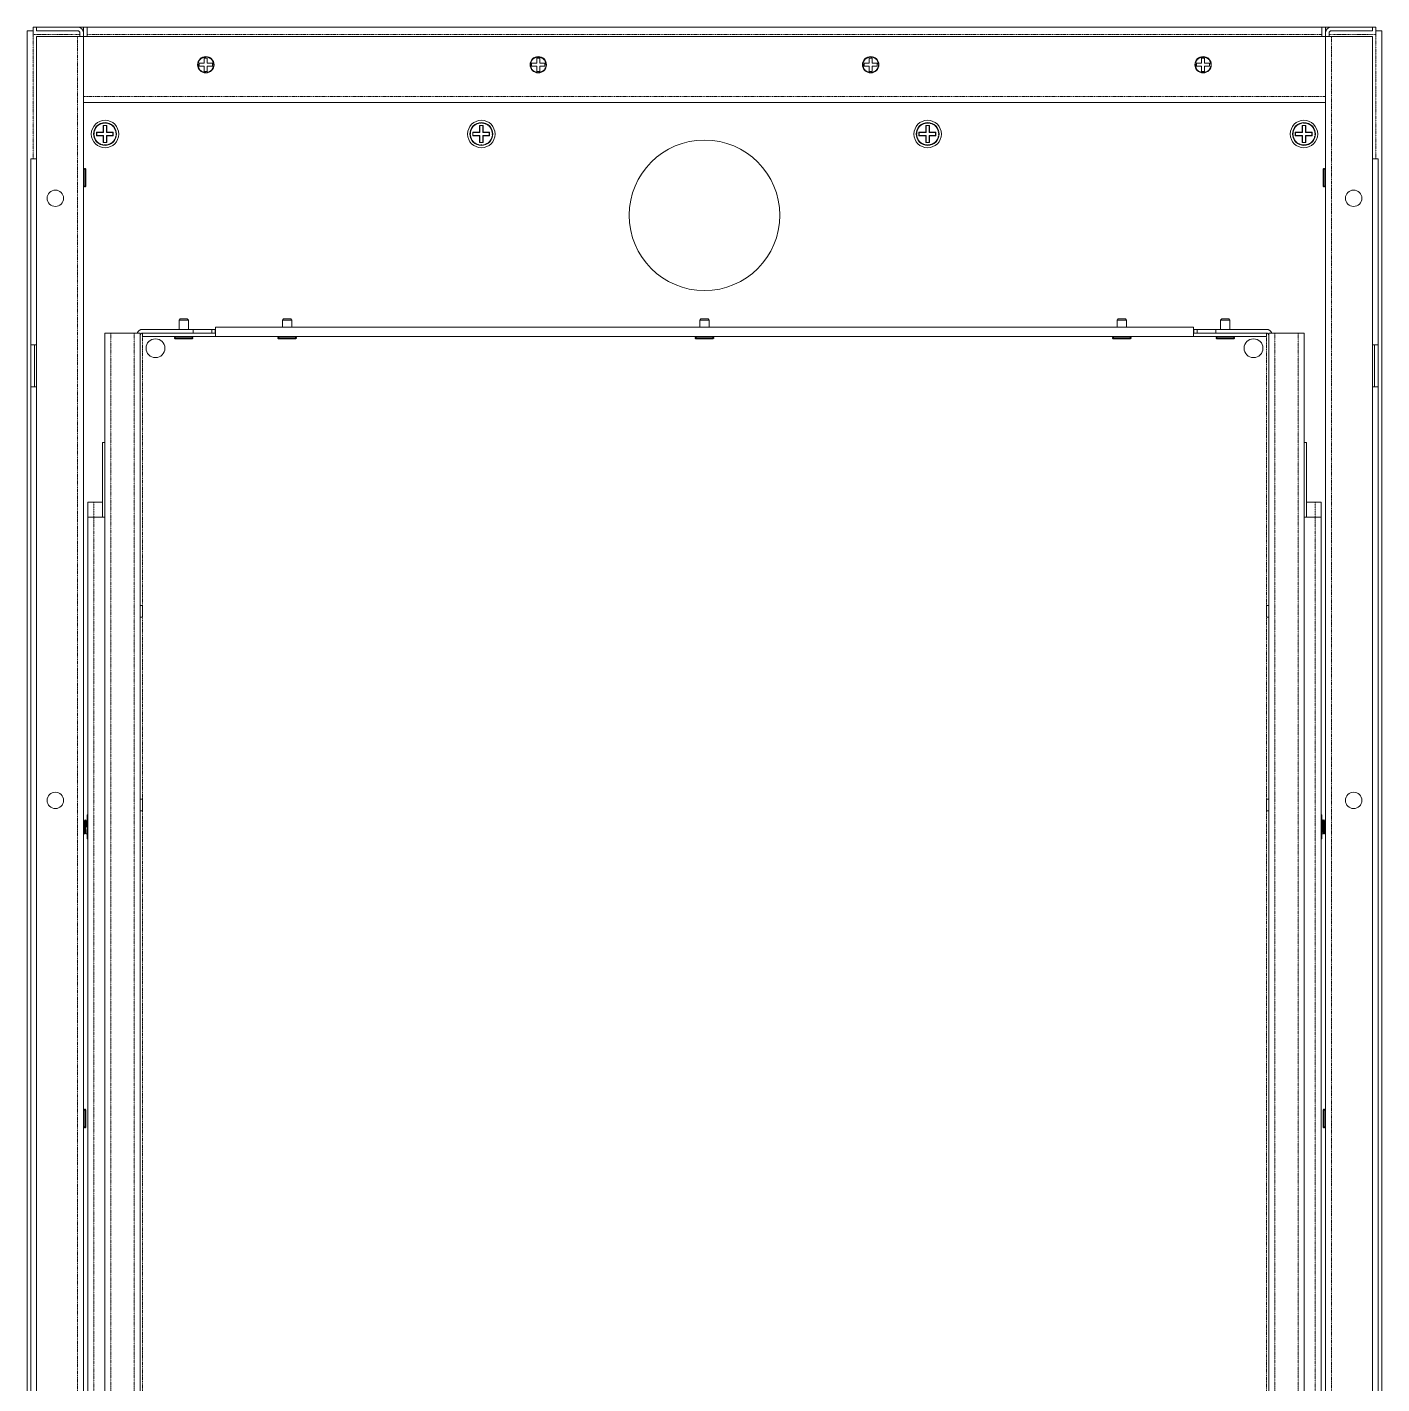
# Model space of a CAD drawing. Header units: millimetres. Extents: x 27602 to 523849, y 322139 to 568360.
# Drawn here: x 444592 to 462592, y 451593 to 469619 of the extents above; entities that cross this region are included whole.
import ezdxf

# ---------------------------------------------------------------- set-up
doc = ezdxf.new("R2010")
doc.units = ezdxf.units.MM
doc.linetypes.add('PHANTOM', pattern=[20, 10, -2, 2, -2, 2, -2])

msp = doc.modelspace()

# ---------------------------------------------------------------- linework, layer by layer
at = {"color": 7, "lineweight": 13, "ltscale": 0.03937}
for p, q in [((444592, 441369), (444592, 469571)), ((445390, 469619), (461794, 469619)), ((462592, 441369), (462592, 469571)), ((444717, 469494), (444717, 440869)), ((461842, 469494), (445342, 469494)), ((445342, 469494), (445342, 468698)), ((461842, 469494), (461842, 468698)), ((462467, 440869), (462467, 469494)), ((445342, 468698), (445342, 440744)), ((461763, 468619), (445421, 468619)), ((461842, 440744), (461842, 468619)), ((444640, 467869), (444640, 465400)), ((462544, 465400), (462544, 467869)), ((460089, 465633), (447095, 465633)), ((445624, 465555), (445624, 445619)), ((446095, 465524), (446095, 445619)), ((446126, 465555), (447095, 465555)), ((446126, 465507), (447095, 465507)), ((460089, 465507), (447095, 465507)), ((461058, 465555), (460089, 465555)), ((461058, 465507), (460089, 465507)), ((461089, 465524), (461089, 445619)), ((461560, 465555), (461560, 445619)), ((444640, 464838), (444640, 445400)), ((462544, 445400), (462544, 464838)), ((445592, 463110), (445592, 464102)), ((461592, 463110), (461592, 464102)), ((445398, 459152), (445398, 463307)), ((445398, 445619), (445398, 463110)), ((461786, 445619), (461786, 463110)), ((445398, 451593), (445398, 458833))]:
    msp.add_line(p, q, dxfattribs=at)
at = {"color": 7, "lineweight": 13, "ltscale": 0.001975}
for p, q in [((444592, 469571), (444671, 469571)), ((462513, 469571), (462592, 469571)), ((445263, 469494), (445342, 469494)), ((461921, 469494), (461842, 469494)), ((445342, 468619), (445342, 468698)), ((461842, 468619), (461842, 468698)), ((445421, 468619), (445342, 468619)), ((445421, 468619), (445342, 468619)), ((461842, 468619), (461763, 468619)), ((461842, 468619), (461763, 468619)), ((445703, 465555), (445624, 465555)), ((446095, 465555), (446016, 465555)), ((461168, 465555), (461089, 465555)), ((461560, 465555), (461481, 465555)), ((445398, 463307), (445477, 463307)), ((461707, 463307), (461786, 463307)), ((445398, 463110), (445477, 463110)), ((461707, 463110), (461786, 463110))]:
    msp.add_line(p, q, dxfattribs=at)
at = {"color": 7, "lineweight": 13, "ltscale": 0.000749002}
for p, q in [((444671, 469589), (444671, 469619)), ((462513, 469589), (462513, 469619))]:
    msp.add_line(p, q, dxfattribs=at)
at = {"color": 7, "lineweight": 13, "ltscale": 0.00115}
for p, q in [((444671, 469619), (444717, 469619)), ((445294, 469494), (445294, 469540)), ((445342, 469494), (445342, 469540)), ((461842, 469540), (461842, 469494)), ((461890, 469540), (461890, 469494))]:
    msp.add_line(p, q, dxfattribs=at)
at = {"color": 7, "lineweight": 13, "ltscale": 0.000450915}
msp.add_line((444671, 469571), (444671, 469589), dxfattribs=at)
at = {"color": 7, "lineweight": 13, "ltscale": 0.0012}
for p, q in [((444671, 469523), (444671, 469571)), ((444717, 469619), (444717, 469571)), ((445342, 469619), (445390, 469619)), ((461842, 469619), (461794, 469619)), ((462467, 469619), (462467, 469571)), ((462513, 469523), (462513, 469571)), ((446797, 465603), (446797, 465555)), ((447047, 465603), (447047, 465555)), ((447089, 465555), (447089, 465603)), ((460095, 465555), (460095, 465603)), ((460137, 465603), (460137, 465555)), ((460387, 465603), (460387, 465555)), ((446126, 465507), (446126, 465555)), ((461058, 465507), (461058, 465555))]:
    msp.add_line(p, q, dxfattribs=at)
at = {"color": 7, "lineweight": 13, "ltscale": 0.01365}
for p, q in [((444717, 469619), (445263, 469619)), ((444717, 469571), (445263, 469571)), ((462467, 469619), (461921, 469619)), ((462467, 469571), (461921, 469571)), ((444717, 469494), (445263, 469494)), ((462467, 469494), (461921, 469494))]:
    msp.add_line(p, q, dxfattribs=at)
at = {"color": 7, "lineweight": 13, "ltscale": 0.001928}
msp.add_line((445265, 469619), (445342, 469619), dxfattribs=at)
at = {"color": 7, "lineweight": 13, "ltscale": 0.003125}
for p, q in [((445342, 469494), (445342, 469619)), ((445390, 469494), (445390, 469619)), ((461794, 469494), (461794, 469619)), ((461842, 469494), (461842, 469619))]:
    msp.add_line(p, q, dxfattribs=at)
at = {"color": 7, "lineweight": 13, "ltscale": 0.001929}
msp.add_line((461842, 469619), (461919, 469619), dxfattribs=at)
at = {"color": 7, "lineweight": 13, "ltscale": 0.001149}
msp.add_line((462467, 469619), (462513, 469619), dxfattribs=at)
at = {"color": 7, "lineweight": 13, "ltscale": 0.001651}
msp.add_line((462513, 469523), (462513, 469589), dxfattribs=at)
at = {"color": 7, "linetype": 'PHANTOM', "lineweight": 13, "ltscale": 0.03937}
for p, q in [((444671, 467869), (444671, 469523)), ((445263, 469494), (445263, 440744)), ((445390, 469523), (461794, 469523)), ((461921, 440744), (461921, 469494)), ((462513, 467869), (462513, 469523)), ((461842, 468698), (445342, 468698)), ((445703, 465555), (445703, 445619)), ((446016, 465555), (446016, 445619)), ((446126, 465524), (446126, 445619)), ((461058, 465507), (461058, 445619)), ((461168, 465555), (461168, 445619)), ((461481, 465555), (461481, 445619)), ((445477, 445619), (445477, 463110)), ((461707, 445619), (461707, 463110))]:
    msp.add_line(p, q, dxfattribs=at)
at = {"color": 7, "linetype": 'PHANTOM', "lineweight": 13, "ltscale": 0.015576}
msp.add_line((444671, 469523), (445294, 469523), dxfattribs=at)
at = {"color": 7, "linetype": 'PHANTOM', "lineweight": 13, "ltscale": 0.015574}
msp.add_line((461890, 469523), (462513, 469523), dxfattribs=at)
at = {"color": 7, "lineweight": 13, "ltscale": 0.001687}
for p, q in [((446946, 469206), (446946, 469139)), ((446986, 469139), (446986, 469206)), ((451363, 469206), (451363, 469139)), ((451403, 469139), (451403, 469206)), ((455780, 469206), (455780, 469139)), ((455820, 469139), (455820, 469206)), ((460197, 469206), (460197, 469139)), ((460237, 469139), (460237, 469206)), ((446946, 469139), (446878, 469139)), ((446878, 469099), (446946, 469099)), ((446946, 469099), (446946, 469031)), ((446986, 469031), (446986, 469099)), ((451363, 469099), (451363, 469031)), ((451470, 469139), (451403, 469139)), ((451403, 469099), (451470, 469099)), ((451403, 469031), (451403, 469099)), ((455780, 469099), (455780, 469031)), ((455820, 469031), (455820, 469099)), ((460197, 469099), (460197, 469031)), ((460304, 469139), (460237, 469139)), ((460237, 469099), (460304, 469099)), ((460237, 469031), (460237, 469099))]:
    msp.add_line(p, q, dxfattribs=at)
at = {"color": 7, "lineweight": 13, "ltscale": 0.000999991}
for p, q in [((446986, 469206), (446946, 469206)), ((455820, 469206), (455780, 469206)), ((460237, 469206), (460197, 469206)), ((446878, 469139), (446878, 469099)), ((446946, 469031), (446986, 469031)), ((447053, 469099), (447053, 469139)), ((451295, 469139), (451295, 469099)), ((451470, 469099), (451470, 469139)), ((455712, 469139), (455712, 469099)), ((455780, 469031), (455820, 469031)), ((455887, 469099), (455887, 469139)), ((460129, 469139), (460129, 469099)), ((460197, 469031), (460237, 469031)), ((460304, 469099), (460304, 469139))]:
    msp.add_line(p, q, dxfattribs=at)
at = {"color": 7, "lineweight": 13, "ltscale": 0.001}
for p, q in [((451403, 469206), (451363, 469206)), ((451363, 469031), (451403, 469031))]:
    msp.add_line(p, q, dxfattribs=at)
at = {"color": 7, "lineweight": 13, "ltscale": 0.001688}
for p, q in [((447053, 469139), (446986, 469139)), ((446986, 469099), (447053, 469099)), ((451363, 469139), (451295, 469139)), ((451295, 469099), (451363, 469099)), ((455780, 469139), (455712, 469139)), ((455712, 469099), (455780, 469099)), ((455887, 469139), (455820, 469139)), ((455820, 469099), (455887, 469099)), ((460197, 469139), (460129, 469139)), ((460129, 469099), (460197, 469099))]:
    msp.add_line(p, q, dxfattribs=at)
at = {"color": 7, "lineweight": 13, "ltscale": 0.00225}
for p, q in [((445602, 468314), (445602, 468224)), ((445606, 468310), (445606, 468220)), ((445648, 468220), (445648, 468310)), ((445652, 468224), (445652, 468314)), ((450602, 468314), (450602, 468224)), ((450606, 468310), (450606, 468220)), ((450648, 468220), (450648, 468310)), ((450652, 468224), (450652, 468314)), ((456532, 468314), (456532, 468224)), ((456536, 468310), (456536, 468220)), ((456578, 468220), (456578, 468310)), ((456582, 468224), (456582, 468314)), ((461532, 468314), (461532, 468224)), ((461536, 468310), (461536, 468220)), ((461578, 468220), (461578, 468310)), ((461582, 468224), (461582, 468314)), ((445602, 468224), (445512, 468224)), ((445512, 468174), (445602, 468174)), ((445606, 468220), (445516, 468220)), ((445516, 468178), (445606, 468178)), ((445602, 468174), (445602, 468084)), ((445606, 468178), (445606, 468088)), ((445648, 468088), (445648, 468178)), ((445652, 468084), (445652, 468174)), ((450602, 468224), (450512, 468224)), ((450512, 468174), (450602, 468174)), ((450606, 468220), (450516, 468220)), ((450516, 468178), (450606, 468178)), ((450602, 468174), (450602, 468084)), ((450606, 468178), (450606, 468088)), ((450648, 468088), (450648, 468178)), ((450652, 468084), (450652, 468174)), ((456532, 468224), (456442, 468224)), ((456442, 468174), (456532, 468174)), ((456536, 468220), (456446, 468220)), ((456446, 468178), (456536, 468178)), ((456532, 468174), (456532, 468084)), ((456536, 468178), (456536, 468088)), ((456578, 468088), (456578, 468178)), ((456582, 468084), (456582, 468174)), ((461532, 468224), (461442, 468224)), ((461442, 468174), (461532, 468174)), ((461536, 468220), (461446, 468220)), ((461446, 468178), (461536, 468178)), ((461532, 468174), (461532, 468084)), ((461536, 468178), (461536, 468088)), ((461578, 468088), (461578, 468178)), ((461582, 468084), (461582, 468174))]:
    msp.add_line(p, q, dxfattribs=at)
at = {"color": 7, "lineweight": 13, "ltscale": 0.00125}
for p, q in [((445652, 468314), (445602, 468314)), ((450652, 468314), (450602, 468314)), ((456582, 468314), (456532, 468314)), ((461582, 468314), (461532, 468314)), ((445512, 468224), (445512, 468174)), ((445736, 468174), (445736, 468224)), ((450512, 468224), (450512, 468174)), ((450736, 468174), (450736, 468224)), ((456442, 468224), (456442, 468174)), ((456666, 468174), (456666, 468224)), ((461442, 468224), (461442, 468174)), ((461666, 468174), (461666, 468224)), ((445602, 468084), (445652, 468084)), ((450602, 468084), (450652, 468084)), ((456532, 468084), (456582, 468084)), ((461532, 468084), (461582, 468084))]:
    msp.add_line(p, q, dxfattribs=at)
at = {"color": 7, "lineweight": 13, "ltscale": 0.000154644}
for p, q in [((445602, 468314), (445606, 468310)), ((445652, 468314), (445648, 468310)), ((450652, 468314), (450648, 468310)), ((456532, 468314), (456536, 468310)), ((445602, 468174), (445606, 468178)), ((445652, 468174), (445648, 468178)), ((445736, 468174), (445732, 468178)), ((450512, 468174), (450516, 468178)), ((450652, 468174), (450648, 468178)), ((450736, 468174), (450732, 468178)), ((456532, 468174), (456536, 468178)), ((456666, 468174), (456662, 468178)), ((445602, 468084), (445606, 468088)), ((445652, 468084), (445648, 468088)), ((450652, 468084), (450648, 468088)), ((456532, 468084), (456536, 468088))]:
    msp.add_line(p, q, dxfattribs=at)
at = {"color": 7, "lineweight": 13, "ltscale": 0.001031}
for p, q in [((445648, 468310), (445606, 468310)), ((450648, 468310), (450606, 468310)), ((456578, 468310), (456536, 468310)), ((461578, 468310), (461536, 468310)), ((445516, 468220), (445516, 468178)), ((445732, 468178), (445732, 468220)), ((450516, 468220), (450516, 468178)), ((450732, 468178), (450732, 468220)), ((456446, 468220), (456446, 468178)), ((456662, 468178), (456662, 468220)), ((461446, 468220), (461446, 468178)), ((461662, 468178), (461662, 468220)), ((445606, 468088), (445648, 468088)), ((450606, 468088), (450648, 468088)), ((456536, 468088), (456578, 468088)), ((461536, 468088), (461578, 468088))]:
    msp.add_line(p, q, dxfattribs=at)
at = {"color": 7, "lineweight": 13, "ltscale": 0.000154623}
for p, q in [((450602, 468314), (450606, 468310)), ((456582, 468314), (456578, 468310)), ((461582, 468314), (461578, 468310)), ((450602, 468174), (450606, 468178)), ((456442, 468174), (456446, 468178)), ((456582, 468174), (456578, 468178)), ((461442, 468174), (461446, 468178)), ((461582, 468174), (461578, 468178)), ((450602, 468084), (450606, 468088)), ((456582, 468084), (456578, 468088)), ((461582, 468084), (461578, 468088))]:
    msp.add_line(p, q, dxfattribs=at)
at = {"color": 7, "lineweight": 13, "ltscale": 0.000154665}
for p, q in [((461532, 468314), (461536, 468310)), ((461532, 468174), (461536, 468178)), ((461666, 468174), (461662, 468178)), ((461532, 468084), (461536, 468088))]:
    msp.add_line(p, q, dxfattribs=at)
at = {"color": 7, "lineweight": 13, "ltscale": 0.000154718}
msp.add_line((445512, 468224), (445516, 468220), dxfattribs=at)
at = {"color": 7, "lineweight": 13, "ltscale": 0.000154633}
msp.add_line((445512, 468174), (445516, 468178), dxfattribs=at)
at = {"color": 7, "lineweight": 13, "ltscale": 0.000154729}
for p, q in [((445602, 468224), (445606, 468220)), ((445652, 468224), (445648, 468220)), ((445736, 468224), (445732, 468220)), ((450512, 468224), (450516, 468220)), ((450652, 468224), (450648, 468220)), ((450736, 468224), (450732, 468220)), ((456532, 468224), (456536, 468220)), ((456666, 468224), (456662, 468220))]:
    msp.add_line(p, q, dxfattribs=at)
at = {"color": 7, "lineweight": 13, "ltscale": 0.002107}
for p, q in [((445732, 468220), (445648, 468220)), ((445648, 468178), (445732, 468178)), ((445736, 468224), (445652, 468224)), ((445652, 468174), (445736, 468174)), ((450732, 468220), (450648, 468220)), ((450648, 468178), (450732, 468178)), ((450736, 468224), (450652, 468224)), ((450652, 468174), (450736, 468174)), ((456662, 468220), (456578, 468220)), ((456578, 468178), (456662, 468178)), ((456666, 468224), (456582, 468224)), ((456582, 468174), (456666, 468174)), ((461662, 468220), (461578, 468220)), ((461578, 468178), (461662, 468178)), ((461666, 468224), (461582, 468224)), ((461582, 468174), (461666, 468174))]:
    msp.add_line(p, q, dxfattribs=at)
at = {"color": 7, "lineweight": 13, "ltscale": 0.000154707}
for p, q in [((450602, 468224), (450606, 468220)), ((456442, 468224), (456446, 468220)), ((456582, 468224), (456578, 468220)), ((461442, 468224), (461446, 468220)), ((461582, 468224), (461578, 468220))]:
    msp.add_line(p, q, dxfattribs=at)
at = {"color": 7, "lineweight": 13, "ltscale": 0.00015475}
for p, q in [((461532, 468224), (461536, 468220)), ((461666, 468224), (461662, 468220))]:
    msp.add_line(p, q, dxfattribs=at)
at = {"color": 7, "lineweight": 13, "ltscale": 0.001925}
for p, q in [((444717, 467869), (444640, 467869)), ((462467, 467869), (462544, 467869)), ((444717, 465400), (444640, 465400)), ((462467, 465400), (462544, 465400)), ((444717, 464838), (444640, 464838)), ((462467, 464838), (462544, 464838))]:
    msp.add_line(p, q, dxfattribs=at)
at = {"color": 7, "lineweight": 13, "ltscale": 0.000530315}
for p, q in [((445342, 467726), (445357, 467741)), ((445342, 467511), (445357, 467496)), ((446625, 465742), (446610, 465727)), ((445342, 455226), (445357, 455241)), ((445342, 455011), (445357, 454996))]:
    msp.add_line(p, q, dxfattribs=at)
at = {"color": 7, "lineweight": 13, "ltscale": 0.000124999}
for p, q in [((445362, 467741), (445357, 467741)), ((445362, 467496), (445357, 467496)), ((445362, 455241), (445357, 455241)), ((445362, 454996), (445357, 454996))]:
    msp.add_line(p, q, dxfattribs=at)
at = {"color": 7, "lineweight": 13, "ltscale": 0.006125}
for p, q in [((445357, 467741), (445357, 467496)), ((445362, 467741), (445362, 467496)), ((461822, 467496), (461822, 467741)), ((461827, 467496), (461827, 467741)), ((445357, 455241), (445357, 454996)), ((445362, 455241), (445362, 454996)), ((461822, 454996), (461822, 455241)), ((461827, 454996), (461827, 455241))]:
    msp.add_line(p, q, dxfattribs=at)
at = {"color": 7, "lineweight": 13, "ltscale": 0.000353497}
for p, q in [((445372, 467731), (445362, 467741)), ((445372, 467506), (445362, 467496)), ((445372, 455231), (445362, 455241)), ((445372, 455006), (445362, 454996))]:
    msp.add_line(p, q, dxfattribs=at)
at = {"color": 7, "lineweight": 13, "ltscale": 0.005625}
for p, q in [((445372, 467731), (445372, 467506)), ((461812, 467506), (461812, 467731)), ((445372, 455231), (445372, 455006)), ((461812, 455006), (461812, 455231))]:
    msp.add_line(p, q, dxfattribs=at)
at = {"color": 7, "lineweight": 13, "ltscale": 0.000353465}
for p, q in [((461812, 467731), (461822, 467741)), ((461812, 467506), (461822, 467496)), ((461812, 455231), (461822, 455241)), ((461812, 455006), (461822, 454996))]:
    msp.add_line(p, q, dxfattribs=at)
at = {"color": 7, "lineweight": 13, "ltscale": 0.000125014}
for p, q in [((461822, 467741), (461827, 467741)), ((461822, 467496), (461827, 467496)), ((461822, 455241), (461827, 455241)), ((461822, 454996), (461827, 454996))]:
    msp.add_line(p, q, dxfattribs=at)
at = {"color": 7, "lineweight": 13, "ltscale": 0.000530304}
for p, q in [((461842, 467726), (461827, 467741)), ((461842, 467511), (461827, 467496)), ((447999, 465742), (447984, 465727)), ((453544, 465742), (453529, 465727)), ((453639, 465742), (453654, 465727)), ((459184, 465742), (459199, 465727)), ((460464, 465742), (460449, 465727)), ((446780, 465507), (446795, 465492)), ((448154, 465507), (448169, 465492)), ((459029, 465507), (459014, 465492)), ((461842, 455226), (461827, 455241)), ((461842, 455011), (461827, 454996))]:
    msp.add_line(p, q, dxfattribs=at)
at = {"color": 7, "lineweight": 13, "ltscale": 0.005375}
for p, q in [((461842, 467511), (461842, 467726)), ((461842, 455011), (461842, 455226))]:
    msp.add_line(p, q, dxfattribs=at)
at = {"color": 7, "lineweight": 13, "ltscale": 0.016775}
for p, q in [((446126, 465603), (446797, 465603)), ((460387, 465603), (461058, 465603)), ((446126, 465555), (446797, 465555)), ((460387, 465555), (461058, 465555))]:
    msp.add_line(p, q, dxfattribs=at)
at = {"color": 7, "lineweight": 13, "ltscale": 0.001562}
for p, q in [((446672, 465727), (446610, 465727)), ((448047, 465727), (447984, 465727)), ((453592, 465727), (453529, 465727)), ((453654, 465727), (453592, 465727)), ((459199, 465727), (459137, 465727))]:
    msp.add_line(p, q, dxfattribs=at)
at = {"color": 7, "lineweight": 13, "ltscale": 0.0031}
for p, q in [((446610, 465603), (446610, 465727)), ((446735, 465603), (446735, 465727)), ((460449, 465603), (460449, 465727)), ((460574, 465603), (460574, 465727))]:
    msp.add_line(p, q, dxfattribs=at)
at = {"color": 7, "lineweight": 13, "ltscale": 0.001187}
for p, q in [((446672, 465742), (446625, 465742)), ((448047, 465742), (447999, 465742)), ((459137, 465742), (459089, 465742)), ((459184, 465742), (459137, 465742)), ((460559, 465742), (460512, 465742))]:
    msp.add_line(p, q, dxfattribs=at)
at = {"color": 7, "lineweight": 13, "ltscale": 0.001188}
for p, q in [((446720, 465742), (446672, 465742)), ((448094, 465742), (448047, 465742)), ((453592, 465742), (453544, 465742)), ((453639, 465742), (453592, 465742)), ((460512, 465742), (460464, 465742))]:
    msp.add_line(p, q, dxfattribs=at)
at = {"color": 7, "lineweight": 13, "ltscale": 0.001563}
for p, q in [((446735, 465727), (446672, 465727)), ((448109, 465727), (448047, 465727)), ((459137, 465727), (459074, 465727)), ((460512, 465727), (460449, 465727)), ((460574, 465727), (460512, 465727))]:
    msp.add_line(p, q, dxfattribs=at)
at = {"color": 7, "lineweight": 13, "ltscale": 0.000530325}
for p, q in [((446720, 465742), (446735, 465727)), ((448094, 465742), (448109, 465727)), ((446565, 465507), (446550, 465492)), ((447939, 465507), (447924, 465492)), ((453484, 465507), (453469, 465492)), ((453699, 465507), (453714, 465492))]:
    msp.add_line(p, q, dxfattribs=at)
at = {"color": 7, "lineweight": 13, "ltscale": 0.00625}
for p, q in [((446797, 465603), (447047, 465603)), ((460387, 465603), (460137, 465603))]:
    msp.add_line(p, q, dxfattribs=at)
at = {"color": 7, "lineweight": 13, "ltscale": 0.001042}
for p, q in [((447047, 465603), (447089, 465603)), ((460095, 465603), (460137, 465603))]:
    msp.add_line(p, q, dxfattribs=at)
at = {"color": 7, "lineweight": 13, "ltscale": 0.000157634}
for p, q in [((447089, 465603), (447095, 465603)), ((460089, 465603), (460095, 465603))]:
    msp.add_line(p, q, dxfattribs=at)
at = {"color": 7, "lineweight": 13, "ltscale": 0.00315}
for p, q in [((447095, 465633), (447095, 465507)), ((460089, 465633), (460089, 465507))]:
    msp.add_line(p, q, dxfattribs=at)
at = {"color": 7, "lineweight": 13, "ltscale": 0.00235}
for p, q in [((447984, 465633), (447984, 465727)), ((448109, 465633), (448109, 465727)), ((453529, 465633), (453529, 465727)), ((453654, 465633), (453654, 465727)), ((459074, 465633), (459074, 465727)), ((459199, 465633), (459199, 465727))]:
    msp.add_line(p, q, dxfattribs=at)
at = {"color": 7, "lineweight": 13, "ltscale": 0.000530347}
for p, q in [((459089, 465742), (459074, 465727)), ((460559, 465742), (460574, 465727)), ((459244, 465507), (459259, 465492)), ((460404, 465507), (460389, 465492)), ((460619, 465507), (460634, 465492))]:
    msp.add_line(p, q, dxfattribs=at)
at = {"color": 7, "lineweight": 13, "ltscale": 0.007825}
for p, q in [((445703, 465555), (446016, 465555)), ((461168, 465555), (461481, 465555))]:
    msp.add_line(p, q, dxfattribs=at)
at = {"color": 7, "lineweight": 13, "ltscale": 0.000774954}
for p, q in [((446095, 465555), (446095, 465524)), ((461089, 465555), (461089, 465524))]:
    msp.add_line(p, q, dxfattribs=at)
at = {"color": 7, "lineweight": 13, "ltscale": 0.003062}
for p, q in [((446672, 465492), (446550, 465492)), ((446672, 465487), (446550, 465487)), ((448047, 465492), (447924, 465492)), ((448047, 465487), (447924, 465487))]:
    msp.add_line(p, q, dxfattribs=at)
at = {"color": 7, "lineweight": 13, "ltscale": 0.000125074}
for p, q in [((446550, 465487), (446550, 465492)), ((446795, 465487), (446795, 465492)), ((447924, 465487), (447924, 465492)), ((448169, 465487), (448169, 465492)), ((453469, 465487), (453469, 465492)), ((453714, 465487), (453714, 465492)), ((459014, 465487), (459014, 465492)), ((459259, 465487), (459259, 465492)), ((460389, 465487), (460389, 465492)), ((460634, 465487), (460634, 465492))]:
    msp.add_line(p, q, dxfattribs=at)
at = {"color": 7, "lineweight": 13, "ltscale": 0.000353582}
msp.add_line((446560, 465477), (446550, 465487), dxfattribs=at)
at = {"color": 7, "lineweight": 13, "ltscale": 0.002812}
for p, q in [((446672, 465477), (446560, 465477)), ((448047, 465477), (447934, 465477)), ((459137, 465477), (459024, 465477)), ((459249, 465477), (459137, 465477)), ((460512, 465477), (460399, 465477)), ((460624, 465477), (460512, 465477))]:
    msp.add_line(p, q, dxfattribs=at)
at = {"color": 7, "lineweight": 13, "ltscale": 0.002687}
for p, q in [((446672, 465507), (446565, 465507)), ((448047, 465507), (447939, 465507)), ((453592, 465507), (453484, 465507)), ((453699, 465507), (453592, 465507)), ((459244, 465507), (459137, 465507)), ((460512, 465507), (460404, 465507)), ((460619, 465507), (460512, 465507))]:
    msp.add_line(p, q, dxfattribs=at)
at = {"color": 7, "lineweight": 13, "ltscale": 0.002688}
for p, q in [((446780, 465507), (446672, 465507)), ((448154, 465507), (448047, 465507)), ((459137, 465507), (459029, 465507))]:
    msp.add_line(p, q, dxfattribs=at)
at = {"color": 7, "lineweight": 13, "ltscale": 0.003063}
for p, q in [((446795, 465492), (446672, 465492)), ((446795, 465487), (446672, 465487)), ((448169, 465492), (448047, 465492)), ((448169, 465487), (448047, 465487)), ((453592, 465492), (453469, 465492)), ((453592, 465487), (453469, 465487)), ((453714, 465492), (453592, 465492)), ((453714, 465487), (453592, 465487)), ((459137, 465492), (459014, 465492)), ((459137, 465487), (459014, 465487)), ((459259, 465492), (459137, 465492)), ((459259, 465487), (459137, 465487)), ((460512, 465492), (460389, 465492)), ((460512, 465487), (460389, 465487)), ((460634, 465492), (460512, 465492)), ((460634, 465487), (460512, 465487))]:
    msp.add_line(p, q, dxfattribs=at)
at = {"color": 7, "lineweight": 13, "ltscale": 0.002813}
for p, q in [((446785, 465477), (446672, 465477)), ((448159, 465477), (448047, 465477)), ((453592, 465477), (453479, 465477)), ((453704, 465477), (453592, 465477))]:
    msp.add_line(p, q, dxfattribs=at)
at = {"color": 7, "lineweight": 13, "ltscale": 0.000353572}
for p, q in [((446785, 465477), (446795, 465487)), ((447934, 465477), (447924, 465487)), ((448159, 465477), (448169, 465487)), ((453479, 465477), (453469, 465487)), ((453704, 465477), (453714, 465487))]:
    msp.add_line(p, q, dxfattribs=at)
at = {"color": 7, "lineweight": 13, "ltscale": 0.000374922}
msp.add_line((446797, 465555), (446812, 465555), dxfattribs=at)
at = {"color": 7, "lineweight": 13, "ltscale": 0.000353593}
for p, q in [((459024, 465477), (459014, 465487)), ((459249, 465477), (459259, 465487)), ((460399, 465477), (460389, 465487)), ((460624, 465477), (460634, 465487))]:
    msp.add_line(p, q, dxfattribs=at)
at = {"color": 7, "lineweight": 13, "ltscale": 0.000375042}
msp.add_line((460387, 465555), (460372, 465555), dxfattribs=at)
at = {"color": 7, "lineweight": 13, "ltscale": 0.014062}
for p, q in [((444640, 464838), (444640, 465400)), ((444688, 464838), (444688, 465400)), ((462496, 465400), (462496, 464838)), ((462544, 465400), (462544, 464838))]:
    msp.add_line(p, q, dxfattribs=at)
at = {"color": 7, "lineweight": 13, "ltscale": 0.0008125}
msp.add_line((445592, 464102), (445624, 464102), dxfattribs=at)
at = {"color": 7, "lineweight": 13, "ltscale": 0.000800005}
msp.add_line((461560, 464102), (461592, 464102), dxfattribs=at)
at = {"color": 7, "linetype": 'PHANTOM', "lineweight": 13, "ltscale": 0.004925}
for p, q in [((445477, 463110), (445477, 463307)), ((461707, 463110), (461707, 463307))]:
    msp.add_line(p, q, dxfattribs=at)
at = {"color": 7, "lineweight": 13, "ltscale": 0.002875}
for p, q in [((445592, 463307), (445477, 463307)), ((461707, 463307), (461592, 463307))]:
    msp.add_line(p, q, dxfattribs=at)
at = {"color": 7, "lineweight": 13, "ltscale": 0.004925}
msp.add_line((461786, 463110), (461786, 463307), dxfattribs=at)
at = {"color": 7, "lineweight": 13, "ltscale": 0.003675}
for p, q in [((445624, 463110), (445477, 463110)), ((461707, 463110), (461560, 463110))]:
    msp.add_line(p, q, dxfattribs=at)
at = {"color": 7, "lineweight": 13, "ltscale": 0.000699967}
for p, q in [((446123, 461935), (446095, 461935)), ((446123, 461779), (446095, 461779)), ((446123, 459362), (446095, 459362)), ((446123, 459206), (446095, 459206))]:
    msp.add_line(p, q, dxfattribs=at)
at = {"color": 7, "lineweight": 13, "ltscale": 0.0039}
for p, q in [((446123, 461935), (446123, 461779)), ((461061, 461935), (461061, 461779)), ((446123, 459362), (446123, 459206)), ((461061, 459362), (461061, 459206))]:
    msp.add_line(p, q, dxfattribs=at)
at = {"color": 7, "lineweight": 13, "ltscale": 0.000700042}
for p, q in [((461061, 461935), (461089, 461935)), ((461061, 461779), (461089, 461779)), ((461061, 459362), (461089, 459362)), ((461061, 459206), (461089, 459206))]:
    msp.add_line(p, q, dxfattribs=at)
at = {"color": 7, "lineweight": 13, "ltscale": 0.003988}
for p, q in [((445390, 458993), (445390, 459152)), ((461794, 459152), (461794, 458993))]:
    msp.add_line(p, q, dxfattribs=at)
at = {"color": 7, "lineweight": 13, "ltscale": 0.000200016}
for p, q in [((445390, 459152), (445398, 459152)), ((445390, 458833), (445398, 458833))]:
    msp.add_line(p, q, dxfattribs=at)
at = {"color": 7, "lineweight": 13, "ltscale": 0.000199986}
for p, q in [((461794, 459152), (461786, 459152)), ((461794, 458833), (461786, 458833))]:
    msp.add_line(p, q, dxfattribs=at)
at = {"color": 7, "lineweight": 13, "ltscale": 2.49307e-05}
msp.add_line((445343, 459087), (445342, 459087), dxfattribs=at)
at = {"color": 7, "lineweight": 13, "ltscale": 7.08676e-06}
msp.add_line((445343, 459087), (445343, 459087), dxfattribs=at)
at = {"color": 7, "lineweight": 13, "ltscale": 0.000501493}
msp.add_line((445353, 459069), (445343, 459087), dxfattribs=at)
at = {"color": 7, "lineweight": 13, "ltscale": 0.000487857}
for p, q in [((445363, 459087), (445353, 459070)), ((445364, 458916), (445354, 458899))]:
    msp.add_line(p, q, dxfattribs=at)
at = {"color": 7, "lineweight": 13, "ltscale": 7.87899e-06}
msp.add_line((445363, 459087), (445363, 459087), dxfattribs=at)
at = {"color": 7, "lineweight": 13, "ltscale": 5.00116e-05}
for p, q in [((445365, 459087), (445363, 459087)), ((445354, 458899), (445352, 458899))]:
    msp.add_line(p, q, dxfattribs=at)
at = {"color": 7, "lineweight": 13, "ltscale": 0.000501538}
msp.add_line((445375, 459069), (445365, 459087), dxfattribs=at)
at = {"color": 7, "lineweight": 13, "ltscale": 0.000499996}
msp.add_line((445390, 458993), (445370, 458993), dxfattribs=at)
at = {"color": 7, "lineweight": 13, "ltscale": 0.000488289}
msp.add_line((445385, 459087), (445375, 459070), dxfattribs=at)
at = {"color": 7, "lineweight": 13, "ltscale": 0.000137494}
msp.add_line((445390, 459087), (445385, 459087), dxfattribs=at)
at = {"color": 7, "lineweight": 13, "ltscale": 0.003987}
for p, q in [((445390, 458833), (445390, 458993)), ((461794, 458993), (461794, 458833))]:
    msp.add_line(p, q, dxfattribs=at)
at = {"color": 7, "lineweight": 13, "ltscale": 0.000137509}
msp.add_line((461794, 459087), (461799, 459087), dxfattribs=at)
at = {"color": 7, "lineweight": 13, "ltscale": 0.000501642}
msp.add_line((461800, 459087), (461810, 459069), dxfattribs=at)
at = {"color": 7, "lineweight": 13, "ltscale": 0.000488617}
msp.add_line((461809, 459070), (461819, 459087), dxfattribs=at)
at = {"color": 7, "lineweight": 13, "ltscale": 4.99815e-05}
msp.add_line((461819, 459087), (461821, 459087), dxfattribs=at)
at = {"color": 7, "lineweight": 13, "ltscale": 7.86786e-06}
msp.add_line((461822, 459087), (461821, 459087), dxfattribs=at)
at = {"color": 7, "lineweight": 13, "ltscale": 0.000501448}
msp.add_line((461822, 459087), (461832, 459069), dxfattribs=at)
at = {"color": 7, "lineweight": 13, "ltscale": 0.000488423}
msp.add_line((461832, 459070), (461841, 459087), dxfattribs=at)
at = {"color": 7, "lineweight": 13, "ltscale": 7.10932e-06}
msp.add_line((461841, 459087), (461842, 459087), dxfattribs=at)
at = {"color": 7, "lineweight": 13, "ltscale": 1.26155e-05}
msp.add_line((461841, 459087), (461842, 459087), dxfattribs=at)
at = {"color": 7, "lineweight": 13, "ltscale": 0.00048861}
msp.add_line((445352, 458899), (445342, 458916), dxfattribs=at)
at = {"color": 7, "lineweight": 13, "ltscale": 7.49361e-06}
for p, q in [((445352, 458899), (445352, 458899)), ((461833, 458899), (461832, 458899))]:
    msp.add_line(p, q, dxfattribs=at)
at = {"color": 7, "lineweight": 13, "ltscale": 0.000501597}
msp.add_line((445374, 458899), (445364, 458917), dxfattribs=at)
at = {"color": 7, "lineweight": 13, "ltscale": 7.09948e-06}
msp.add_line((445374, 458899), (445374, 458899), dxfattribs=at)
at = {"color": 7, "lineweight": 13, "ltscale": 0.000412498}
msp.add_line((445390, 458899), (445374, 458899), dxfattribs=at)
at = {"color": 7, "lineweight": 13, "ltscale": 0.000412468}
msp.add_line((461794, 458899), (461810, 458899), dxfattribs=at)
at = {"color": 7, "lineweight": 13, "ltscale": 7.1225e-06}
msp.add_line((461811, 458899), (461810, 458899), dxfattribs=at)
at = {"color": 7, "lineweight": 13, "ltscale": 0.000488587}
msp.add_line((461811, 458899), (461820, 458916), dxfattribs=at)
at = {"color": 7, "lineweight": 13, "ltscale": 0.000501478}
msp.add_line((461820, 458917), (461830, 458899), dxfattribs=at)
at = {"color": 7, "lineweight": 13, "ltscale": 5.00416e-05}
msp.add_line((461830, 458899), (461832, 458899), dxfattribs=at)
at = {"color": 7, "lineweight": 13, "ltscale": 0.000464043}
msp.add_line((461833, 458899), (461842, 458915), dxfattribs=at)
at = {"color": 7, "lineweight": 13, "ltscale": 0.03937}
for points in [[(445342, 459083), (445344, 459055), (445346, 458993)], [(445348, 458993), (445345, 459069), (445344, 459086), (445343, 459086), (445343, 459087)], [(445346, 458993), (445350, 458920), (445351, 458901), (445352, 458899), (445352, 458899)], [(445354, 458899), (445354, 458899), (445354, 458899), (445354, 458899), (445354, 458900), (445353, 458901), (445351, 458934), (445348, 458993)], [(445364, 458917), (445364, 458917), (445363, 458918), (445362, 458927), (445359, 458985), (445356, 459044), (445354, 459068), (445353, 459069), (445353, 459069)], [(445363, 459087), (445363, 459087), (445363, 459087), (445363, 459087), (445363, 459086), (445364, 459085), (445365, 459074), (445368, 459017), (445368, 458993)], [(445370, 458993), (445367, 459068), (445366, 459083), (445365, 459086), (445365, 459087)], [(445368, 458993), (445371, 458934), (445373, 458904), (445374, 458899), (445374, 458899)], [(445380, 458993), (445378, 459036), (445377, 459060), (445376, 459068), (445375, 459069), (445375, 459069)], [(445385, 459087), (445385, 459087), (445385, 459087), (445385, 459087), (445385, 459086), (445386, 459081), (445389, 459032), (445390, 458993)], [(461805, 458993), (461802, 459070), (461800, 459085), (461800, 459086), (461800, 459087)], [(461810, 458899), (461810, 458899), (461810, 458899), (461810, 458899), (461810, 458900), (461810, 458901), (461807, 458933), (461805, 458993)], [(461810, 459069), (461810, 459069), (461810, 459067), (461812, 459053), (461815, 458990), (461818, 458931), (461819, 458920), (461820, 458917), (461820, 458917)], [(461820, 459087), (461820, 459086), (461821, 459083), (461822, 459071), (461824, 459018), (461825, 458993)], [(461827, 458993), (461824, 459060), (461823, 459076), (461822, 459085), (461822, 459086), (461822, 459087)], [(461825, 458993), (461828, 458922), (461830, 458901), (461830, 458900), (461830, 458899)], [(461832, 458899), (461832, 458899), (461832, 458899), (461832, 458899), (461832, 458901), (461830, 458931), (461827, 458993)], [(461832, 459069), (461832, 459069), (461833, 459066), (461835, 459042), (461839, 458959), (461841, 458926), (461842, 458919), (461842, 458917)]]:
    msp.add_lwpolyline(points, dxfattribs=at)
for centre, radius in [((446966, 469119), 109), ((451383, 469119), 109), ((455800, 469119), 109), ((460217, 469119), 109), ((445627, 468199), 182), ((450627, 468199), 182), ((456557, 468199), 182), ((461557, 468199), 182), ((453592, 467119), 1000), ((444967, 467345), 109), ((462217, 467345), 109), ((446297, 465353), 125), ((460887, 465353), 125), ((444967, 459345), 109), ((462217, 459345), 109)]:
    msp.add_circle(centre, radius, dxfattribs=at)
at = {"color": 7, "linetype": 'PHANTOM', "lineweight": 13, "ltscale": 0.03937}
for centre, radius in [((446966, 469119), 102), ((451383, 469119), 102), ((455800, 469119), 102), ((460217, 469119), 102), ((445627, 468199), 146), ((450627, 468199), 146), ((456557, 468199), 146), ((461557, 468199), 146)]:
    msp.add_circle(centre, radius, dxfattribs=at)
at = {"color": 7, "lineweight": 13, "ltscale": 0.03937}
for centre, radius, start, end in [((445263, 469540), 79, 0, 90), ((445263, 469540), 31, 0, 90), ((461921, 469540), 79, 90, 180), ((461921, 469540), 31, 90, 180), ((445627, 468199), 151, 360, 180), ((450627, 468199), 151, 360, 180), ((456557, 468199), 151, 360, 180), ((461557, 468199), 151, 360, 180), ((445627, 468199), 151, 180, 0), ((450627, 468199), 151, 180, 0), ((456557, 468199), 151, 180, 0), ((461557, 468199), 151, 180, 0), ((446126, 465524), 79, 90, 156.8958), ((461058, 465524), 79, 23.1042, 90), ((446126, 465524), 31, 90, 180), ((461058, 465524), 31, 0, 90), ((445365, 459087), 0.265, 15.6486, 83.1166), ((445385, 459087), 0.337, 105.0435, 162.0043), ((461799, 459087), 0.337, 17.9957, 74.9565), ((461820, 459087), 0.265, 96.8834, 164.3514), ((461841, 459086), 1.3, 1.0638, 49.4539), ((445354, 458899), 0.34, 285.2374, 342.2483), ((461831, 458899), 0.34, 197.7517, 254.7626)]:
    msp.add_arc(centre, radius, start, end, dxfattribs=at)

doc.saveas('drawing.dxf')
